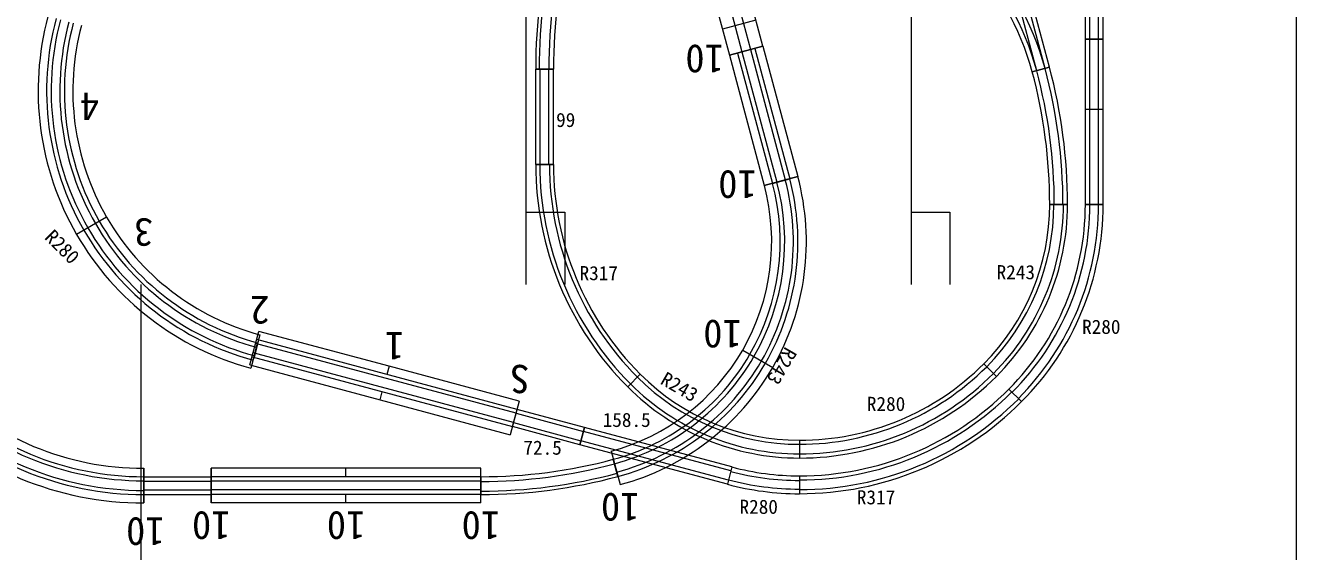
# Model space of a CAD drawing. Units: millimetres, scale not verified. Extents: x -3771 to 23555, y -4805 to 3321.
# Drawn here: x 17834 to 19154, y -3657 to -3111 of the extents above; entities that cross this region are included whole.
import ezdxf
from ezdxf.enums import TextEntityAlignment as Align

# ---------------------------------------------------------------- set-up
doc = ezdxf.new("R2010")
doc.units = ezdxf.units.MM
doc.header["$LTSCALE"] = 8
doc.layers.add('0-1', color=7, linetype='Continuous', lineweight=9)
doc.layers.add('0-7', color=6, linetype='Continuous', lineweight=9)
doc.styles.add('ＭＳ ゴシック', font='')
doc.styles.get('ＭＳ ゴシック').set_extended_font_data('MS Gothic')

msp = doc.modelspace()

# ---------------------------------------------------------------- linework, layer by layer
at = {"layer": '0-1', "color": 4}
for p, q in [((18600.067, -3132.508), (18527.597, -2862.049)), ((18492.824, -2871.366), (18565.293, -3141.825)), ((18592.82, -3105.462), (18558.047, -3114.78)), ((18565.293, -3141.825), (18600.067, -3132.508))]:
    msp.add_line(p, q, dxfattribs=at)
at = {"layer": '0-1', "color": 2}
for p, q in [((18505.864, -2867.872), (18578.333, -3138.331)), ((18514.557, -2865.543), (18587.027, -3136.002)), ((18884.365, -3157.868), (18848.13, -3022.638)), ((18893.058, -3155.539), (18856.823, -3020.309)), ((18939.646, -3125.255), (18939.646, -3052.786)), ((18948.646, -3125.255), (18948.646, -3052.786)), ((18939.646, -3197.724), (18939.646, -3125.255)), ((18948.646, -3197.724), (18948.646, -3125.255)), ((18578.333, -3138.331), (18614.568, -3273.561)), ((18587.027, -3136.002), (18623.261, -3271.232)), ((18368.809, -3255.236), (18368.809, -3156.236)), ((18377.809, -3255.236), (18377.809, -3156.236)), ((18939.646, -3296.724), (18939.646, -3197.724)), ((18948.646, -3296.724), (18948.646, -3197.724)), ((18343.679, -3513.404), (18073.22, -3440.935)), ((18341.091, -3523.063), (18070.631, -3450.594)), ((18341.091, -3523.063), (18411.12, -3541.827)), ((18343.679, -3513.403), (18413.708, -3532.168)), ((18566.808, -3573.191), (18413.708, -3532.168)), ((18564.219, -3582.85), (18411.12, -3541.827)), ((17957.068, -3583.943), (18027.068, -3583.943)), ((18307.067, -3583.943), (18027.067, -3583.943)), ((17957.068, -3592.943), (18027.068, -3592.943)), ((18307.067, -3592.943), (18027.067, -3592.943))]:
    msp.add_line(p, q, dxfattribs=at)
at = {"layer": '0-1'}
for p, q in [((18897.646, -3154.309), (18861.411, -3019.08)), ((18934.896, -3125.255), (18934.896, -3052.786)), ((18953.396, -3125.255), (18934.896, -3125.255)), ((18934.896, -3197.724), (18934.896, -3125.255)), ((18600.067, -3132.508), (18565.293, -3141.825)), ((18573.745, -3139.561), (18609.98, -3274.79)), ((18591.615, -3134.773), (18627.85, -3270.002)), ((18879.776, -3159.097), (18897.646, -3154.309)), ((18897.646, -3154.309), (18879.776, -3159.097)), ((18364.059, -3156.236), (18382.559, -3156.236)), ((18382.559, -3156.236), (18364.06, -3156.236)), ((18382.559, -3255.236), (18382.559, -3156.236)), ((18953.396, -3296.724), (18953.396, -3197.724)), ((18364.059, -3255.236), (18382.559, -3255.236)), ((18382.559, -3255.236), (18364.059, -3255.236)), ((18382.559, -3255.236), (18364.059, -3255.236)), ((18382.559, -3255.236), (18364.059, -3255.236)), ((18601.528, -3277.055), (18636.301, -3267.738)), ((18636.301, -3267.738), (18601.528, -3277.055)), ((18636.3, -3267.735), (18601.529, -3277.052)), ((18609.98, -3274.79), (18627.85, -3270.002)), ((18897.895, -3296.725), (18916.395, -3296.725)), ((18916.395, -3296.725), (18897.895, -3296.725)), ((18916.395, -3296.725), (18897.895, -3296.725)), ((18897.895, -3296.725), (18916.395, -3296.725)), ((18934.896, -3296.724), (18953.396, -3296.724)), ((17918.49, -3309.752), (17887.313, -3327.752)), ((17918.49, -3309.753), (17887.313, -3327.753)), ((17918.49, -3309.753), (17887.313, -3327.753)), ((17918.49, -3309.753), (17887.313, -3327.753)), ((18067.269, -3463.151), (18076.586, -3428.379)), ((18077.578, -3431.825), (18068.26, -3466.598)), ((18077.578, -3431.825), (18068.26, -3466.599)), ((18070.525, -3458.146), (18075.313, -3440.277)), ((18071.946, -3455.346), (18076.734, -3437.476)), ((18344.779, -3509.299), (18074.32, -3436.829)), ((18069.532, -3454.699), (18339.991, -3527.168)), ((18579.051, -3447.789), (18610.227, -3465.789)), ((18579.051, -3447.789), (18610.227, -3465.789)), ((18211.815, -3464.614), (18209.551, -3473.064)), ((18829.432, -3462.01), (18842.513, -3475.092)), ((18829.432, -3462.01), (18842.513, -3475.092)), ((18829.432, -3462.01), (18842.513, -3475.092)), ((18472.697, -3472.848), (18459.616, -3485.929)), ((18202.498, -3499.385), (18204.763, -3490.934)), ((18855.595, -3488.173), (18868.677, -3501.255)), ((18868.677, -3501.255), (18855.595, -3488.173)), ((18347.043, -3500.848), (18337.726, -3535.619)), ((18339.991, -3527.168), (18344.779, -3509.298)), ((18414.808, -3528.063), (18344.779, -3509.298)), ((18410.02, -3545.932), (18339.991, -3527.168)), ((18414.808, -3528.063), (18410.02, -3545.932)), ((18410.02, -3545.932), (18414.808, -3528.063)), ((18567.908, -3569.085), (18414.808, -3528.063)), ((18563.119, -3586.955), (18410.02, -3545.932)), ((18637.983, -3541.311), (18637.983, -3559.811)), ((18442.429, -3552.623), (18451.747, -3587.396)), ((18449.483, -3578.943), (18444.695, -3561.074)), ((17957.068, -3570.443), (17957.068, -3606.443)), ((17957.068, -3606.443), (17957.068, -3570.444)), ((18027.067, -3606.443), (18027.067, -3570.443)), ((18027.068, -3570.443), (18027.068, -3606.443)), ((18167.067, -3579.193), (18167.067, -3570.443)), ((18307.067, -3606.443), (18307.067, -3570.443)), ((18567.908, -3569.086), (18563.119, -3586.955)), ((17957.068, -3597.693), (17957.068, -3579.193)), ((17957.068, -3579.193), (17957.068, -3597.693)), ((17957.068, -3579.193), (18027.068, -3579.193)), ((18307.067, -3579.193), (18027.067, -3579.193)), ((18027.068, -3579.193), (18027.068, -3597.693)), ((18307.067, -3579.193), (18307.067, -3597.692)), ((18637.983, -3578.311), (18637.983, -3596.811)), ((17957.068, -3597.693), (18027.068, -3597.693)), ((18307.067, -3597.693), (18027.067, -3597.693)), ((18167.067, -3606.443), (18167.067, -3597.693))]:
    msp.add_line(p, q, dxfattribs=at)
at = {"layer": '0-1', "color": 3}
for p, q in [((18565.293, -3141.825), (18601.528, -3277.055)), ((18600.067, -3132.508), (18636.301, -3267.738)), ((18211.814, -3464.613), (18076.586, -3428.379)), ((18067.269, -3463.151), (18202.497, -3499.385)), ((18347.043, -3500.848), (18211.815, -3464.614)), ((18202.498, -3499.385), (18337.726, -3535.619)), ((18307.067, -3570.443), (18027.067, -3570.443)), ((18307.067, -3606.443), (18027.067, -3606.443))]:
    msp.add_line(p, q, dxfattribs=at)
at = {"layer": '0-1'}
for points in [[(18934.896, -3125.255), (18953.396, -3125.255), (18953.396, -3052.786)], [(18934.896, -3197.724), (18953.396, -3197.724), (18953.396, -3125.255)], [(18364.059, -3255.236), (18364.059, -3156.236), (18382.559, -3156.236)], [(18934.896, -3296.724), (18934.896, -3197.724), (18953.396, -3197.724)], [(18934.896, -3296.724), (18953.396, -3296.724), (18934.896, -3296.724)]]:
    msp.add_lwpolyline(points, dxfattribs=at)
for centre, radius, start, end in [((18914.309, -3156.236), 550.25, 165, 180.00005), ((18914.309, -3156.236), 531.75, 165, 179.99998), ((18618.252, -3229.173), 270.75, 15, 45), ((18145.388, -3178.753), 289.25, 165, 210), ((18145.388, -3178.753), 270.75, 165, 210), ((18366.145, -3296.725), 550.25, 0, 15), ((18366.145, -3296.725), 531.75, 0, 15), ((18690.309, -3255.235), 326.25, 180, 225), ((18690.309, -3255.235), 307.75, 180, 225), ((18384.195, -3335.289), 252.25, 330, 15), ((18384.195, -3335.289), 233.75, 330, 15), ((18664.145, -3296.725), 233.75, 315.00009, 0), ((18664.145, -3296.725), 252.25, 315.00011, 0), ((18664.146, -3296.724), 270.75, 315, 0), ((18664.146, -3296.724), 289.25, 315, 0), ((18145.388, -3178.753), 289.25, 210, 255), ((18145.388, -3178.753), 270.75, 210, 255), ((18384.195, -3335.289), 233.75, 285, 330), ((18384.195, -3335.289), 252.25, 285, 330), ((18637.983, -3270.561), 270.75, 269.99998, 315), ((18637.983, -3307.561), 233.75, 225.00009, 270), ((18637.983, -3270.561), 289.25, 270.00005, 315), ((17957.068, -3271.443), 307.75, 225, 270), ((18637.983, -3307.561), 252.25, 225.00011, 270), ((18637.983, -3270.561), 307.75, 270, 315), ((17957.068, -3271.443), 326.25, 225, 270), ((18637.983, -3270.561), 326.25, 270, 315), ((18307.067, -3047.443), 531.75, 270.00002, 285), ((18637.983, -3307.561), 270.75, 255, 270), ((18307.067, -3047.442), 550.25, 269.99995, 285), ((18637.983, -3307.561), 289.25, 255, 270)]:
    msp.add_arc(centre, radius, start, end, dxfattribs=at)
at = {"layer": '0-1', "color": 2}
for centre, radius, start, end in [((18914.309, -3156.236), 546.686, 165, 180), ((18914.309, -3156.236), 536.686, 165, 180), ((18618.252, -3229.173), 275.5, 15, 45), ((18618.252, -3229.173), 284.5, 15, 45), ((18145.388, -3178.753), 284.5, 165, 210), ((18145.388, -3178.753), 275.5, 165, 210), ((18366.145, -3296.725), 536.5, 0, 15), ((18366.145, -3296.725), 545.5, 0, 15), ((18690.309, -3255.235), 322, 180.00002, 225), ((18690.309, -3255.235), 312, 179.99998, 225), ((18384.195, -3335.289), 238.5, 330, 15), ((18384.195, -3335.289), 247.5, 330, 15), ((18664.145, -3296.725), 238, 315.00012, 0), ((18664.145, -3296.725), 248, 315.00009, 0), ((18664.146, -3296.724), 275.5, 315, 0), ((18664.146, -3296.724), 284.5, 315, 0), ((18145.388, -3178.753), 284.5, 210, 255), ((18145.388, -3178.753), 275.5, 210, 255), ((18384.195, -3335.289), 238.5, 285, 330), ((18384.195, -3335.289), 247.5, 285, 330), ((18637.983, -3270.561), 275, 270, 315), ((18637.983, -3307.561), 248, 225.00009, 270), ((18637.983, -3307.561), 238, 225.00012, 270), ((18637.983, -3270.561), 285, 270.00005, 315), ((17957.068, -3271.443), 312, 224.99998, 270), ((18637.983, -3270.561), 312, 269.99998, 315), ((18637.983, -3270.561), 322, 270.00002, 315), ((17957.068, -3271.443), 322, 225.00002, 270), ((18307.067, -3047.443), 536.686, 270, 285), ((18307.067, -3047.443), 546.686, 270, 285), ((18637.983, -3307.561), 275.5, 255, 270), ((18637.983, -3307.561), 284.5, 255, 270)]:
    msp.add_arc(centre, radius, start, end, dxfattribs=at)
at = {"layer": '0-1', "color": 3}
for centre, radius, start, end in [((18145.388, -3178.753), 298, 165, 210), ((18145.388, -3178.753), 262, 165, 210), ((18384.195, -3335.289), 261, 330, 15), ((18384.195, -3335.289), 225, 330, 15), ((18145.388, -3178.753), 262, 210, 255), ((18145.388, -3178.753), 298, 210, 255), ((18384.195, -3335.289), 225, 285, 330), ((18384.195, -3335.289), 261, 285, 330), ((17957.068, -3271.443), 299, 224.99998, 270), ((17957.068, -3271.443), 335, 225.00002, 270)]:
    msp.add_arc(centre, radius, start, end, dxfattribs=at)
at = {"layer": '0-7'}
for p, q in [((18754.269, -3379.672), (18754.269, -1579.672)), ((19154.269, -3779.672), (19154.269, -1579.672)), ((18354.269, -3379.672), (18354.269, -2579.672)), ((17954.269, -4179.672), (17954.269, -3379.672))]:
    msp.add_line(p, q, dxfattribs=at)
at = {"layer": '0-7', "color": 4}
for points in [[(18354.269, -3304.672), (18394.269, -3304.672), (18394.269, -3379.672)], [(18754.269, -3304.672), (18794.269, -3304.672), (18794.269, -3379.672)]]:
    msp.add_lwpolyline(points, dxfattribs=at)

# ---------------------------------------------------------------- texts
at = {"layer": '0-1', "color": 3, "style": 'ＭＳ ゴシック'}
for s, p in [('10', (18559.444, -3122.239)), ('4', (17910.741, -3171.9)), ('10', (18593.586, -3252.6)), ('3', (17966.61, -3302.262)), ('2', (18087.66, -3382.961)), ('10', (18578.03, -3407.719)), ('1', (18227.333, -3420.208)), ('S', (18357.694, -3454.35)), ('10', (18471.747, -3587.396)), ('10', (18047.068, -3606.443)), ('10', (18187.067, -3606.443)), ('10', (18327.067, -3606.443)), ('10', (17978.619, -3612.646))]:
    msp.add_text(s, height=29.33, rotation=180, dxfattribs=at).set_placement(p, align=Align.BOTTOM_LEFT)
at = {"layer": '0-1', "style": 'ＭＳ ゴシック'}
for s, p in [('99', (18385.305, -3220.721)), ('R317', (18409.656, -3379.642)), ('R243', (18842.749, -3378.68)), ('R280', (18931.505, -3435.358)), ('R280', (18708.009, -3515.345)), ('158.5', (18433.633, -3531.953)), ('72.5', (18351.295, -3560.756)), ('R280', (18575.753, -3622.079)), ('R317', (18697.612, -3612.251))]:
    msp.add_text(s, height=14.66, dxfattribs=at).set_placement(p, align=Align.BOTTOM_LEFT)
for s, rotation, p in [('R280', 315, (17850.068, -3334.773)), ('R243', 240, (18619.511, -3441.278)), ('R243', 330, (18490.292, -3486.096))]:
    msp.add_text(s, height=14.66, rotation=rotation, dxfattribs=at).set_placement(p, align=Align.BOTTOM_LEFT)

doc.saveas('drawing.dxf')
